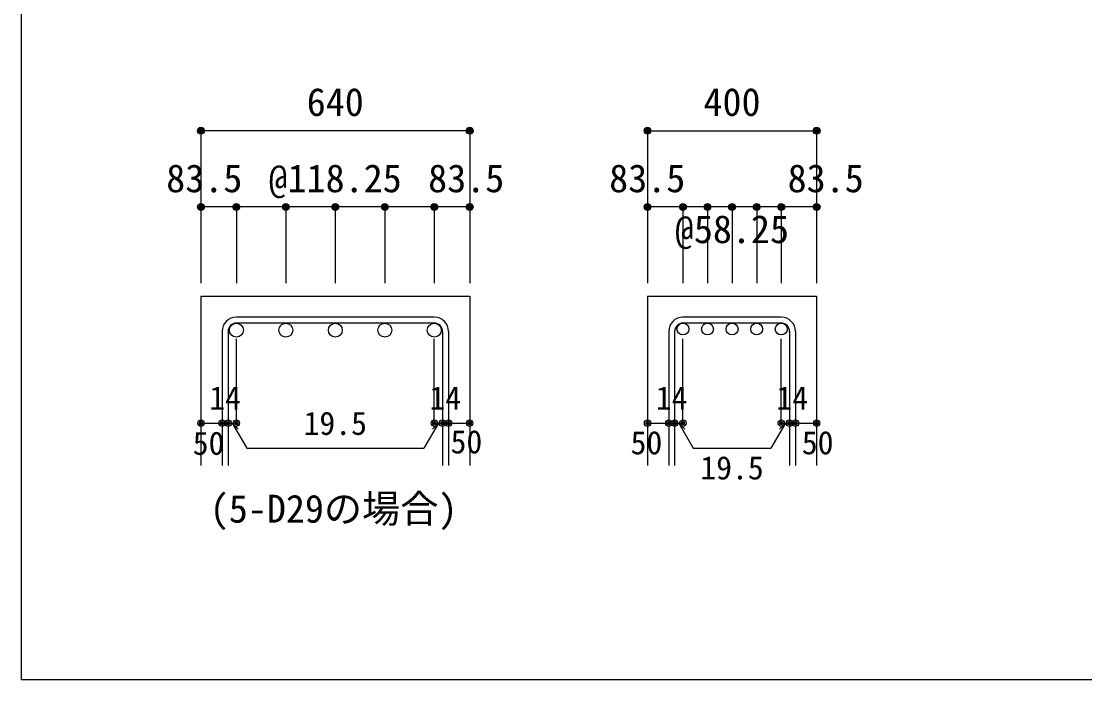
# Model space of a CAD drawing. Units: millimetres at full size, sheet at 1:30; details may follow other scales. Extents: x -5973 to 5954, y -4195 to 4201.
# Drawn here: x -5973 to -3464, y -4195 to -2642 of the extents above; entities that cross this region are included whole.
import ezdxf
from ezdxf.enums import TextEntityAlignment as Align

# ---------------------------------------------------------------- set-up
doc = ezdxf.new("R2010")
doc.units = ezdxf.units.MM
doc.header["$LTSCALE"] = 30
doc.header["$PDMODE"] = 32
doc.header["$PDSIZE"] = 15
for name, color, linetype in [('0-1', 2, 'Continuous'), ('0-5', 7, 'Continuous'), ('0-6', 7, 'Continuous'), ('0-D', 4, 'Continuous'), ('6-7_文字', 7, 'Continuous'), ('F-0_枠', 6, 'Continuous')]:
    doc.layers.add(name, color=color, linetype=linetype)
doc.styles.add('ＭＳ ゴシック', font='')
doc.styles.get('ＭＳ ゴシック').set_extended_font_data('MS Gothic')

msp = doc.modelspace()

# ---------------------------------------------------------------- linework, layer by layer
at = {"layer": '0-1'}
for p, q in [((-5548.9, -3289.89), (-5548.9, -3689.89)), ((-5548.9, -3289.89), (-4914.9, -3289.89)), ((-4914.9, -3289.89), (-4914.9, -3689.89)), ((-4495.3, -3289.89), (-4495.3, -3689.89)), ((-4495.3, -3289.89), (-4096.3, -3289.89)), ((-4096.3, -3289.89), (-4096.3, -3689.89))]:
    msp.add_line(p, q, dxfattribs=at)
at = {"layer": '0-5', "color": 3}
for centre, radius in [((-5465.4, -3370.39), 16.5), ((-5348.65, -3370.39), 16.5), ((-5231.9, -3370.39), 16.5), ((-5115.15, -3370.39), 16.5), ((-4998.4, -3370.39), 16.5), ((-4411.8, -3367.89), 14), ((-4353.8, -3367.89), 14), ((-4295.8, -3367.89), 14), ((-4237.8, -3367.89), 14), ((-4179.8, -3367.89), 14)]:
    msp.add_circle(centre, radius, dxfattribs=at)
at = {"layer": '0-6'}
for p, q in [((-4998.4, -3339.89), (-5465.4, -3339.89)), ((-4998.4, -3353.89), (-5465.4, -3353.89)), ((-4179.8, -3339.89), (-4411.8, -3339.89)), ((-4179.8, -3353.89), (-4411.8, -3353.89)), ((-5498.9, -3373.39), (-5498.9, -3689.89)), ((-5484.9, -3373.39), (-5484.9, -3689.89)), ((-4978.9, -3373.39), (-4978.9, -3689.89)), ((-4964.9, -3373.39), (-4964.9, -3689.89)), ((-4445.3, -3373.39), (-4445.3, -3689.89)), ((-4431.3, -3373.39), (-4431.3, -3689.89)), ((-4160.3, -3373.39), (-4160.3, -3689.89)), ((-4146.3, -3373.39), (-4146.3, -3689.89))]:
    msp.add_line(p, q, dxfattribs=at)
for centre, radius, start, end in [((-5465.4, -3373.39), 33.5, 90, 180), ((-5465.4, -3373.39), 19.5, 90, 180), ((-4998.4, -3373.39), 33.5, 0, 90), ((-4998.4, -3373.39), 19.5, 0, 90), ((-4411.8, -3373.39), 33.5, 90, 180), ((-4411.8, -3373.39), 19.5, 90, 180), ((-4179.8, -3373.39), 33.5, 0, 90), ((-4179.8, -3373.39), 19.5, 0, 90)]:
    msp.add_arc(centre, radius, start, end, dxfattribs=at)
at = {"layer": '0-D'}
for p, q in [((-5548.9, -2899.89), (-5548.9, -3079.89)), ((-4914.9, -2899.89), (-5548.9, -2899.89)), ((-4914.9, -2899.89), (-4914.9, -3079.89)), ((-4495.3, -2899.89), (-4495.3, -3079.89)), ((-4495.3, -2899.89), (-4096.3, -2899.89)), ((-4495.3, -2899.89), (-4096.3, -2899.89)), ((-4096.3, -2899.89), (-4096.3, -3079.89)), ((-5465.4, -3079.89), (-5548.9, -3079.89)), ((-5548.9, -3079.89), (-5548.9, -3259.89)), ((-5231.9, -3079.89), (-5465.4, -3079.89)), ((-5465.4, -3079.89), (-5465.4, -3259.89)), ((-5348.65, -3079.89), (-5348.65, -3259.89)), ((-5231.9, -3079.89), (-5231.9, -3259.89)), ((-4998.4, -3079.89), (-5231.9, -3079.89)), ((-5115.15, -3079.89), (-5115.15, -3259.89)), ((-4914.9, -3079.89), (-4998.4, -3079.89)), ((-4998.4, -3079.89), (-4998.4, -3259.89)), ((-4914.9, -3079.89), (-4914.9, -3259.89)), ((-4411.8, -3079.89), (-4495.3, -3079.89)), ((-4495.3, -3079.89), (-4495.3, -3259.89)), ((-4295.8, -3079.89), (-4411.8, -3079.89)), ((-4411.8, -3079.89), (-4411.8, -3259.89)), ((-4353.8, -3079.89), (-4353.8, -3259.89)), ((-4179.8, -3079.89), (-4295.8, -3079.89)), ((-4295.8, -3079.89), (-4295.8, -3259.89)), ((-4237.8, -3079.89), (-4237.8, -3259.89)), ((-4096.3, -3079.89), (-4179.8, -3079.89)), ((-4179.8, -3079.89), (-4179.8, -3259.89)), ((-4096.3, -3079.89), (-4096.3, -3259.89)), ((-5465.4, -3589.89), (-5465.4, -3390.56)), ((-4998.4, -3589.89), (-4998.4, -3390.56)), ((-4411.8, -3589.89), (-4411.8, -3390.56)), ((-4179.8, -3589.89), (-4179.8, -3390.56)), ((-5548.9, -3589.89), (-5498.9, -3589.89)), ((-5498.9, -3589.89), (-5465.4, -3589.89)), ((-5475.15, -3589.89), (-5461.01, -3604.04)), ((-5475.15, -3589.89), (-5440.93, -3649.17)), ((-4988.65, -3589.89), (-5022.88, -3649.17)), ((-4988.65, -3589.89), (-5002.8, -3604.04)), ((-4998.4, -3589.89), (-4914.9, -3589.89)), ((-4978.9, -3589.89), (-4964.9, -3589.89)), ((-4495.3, -3589.89), (-4445.3, -3589.89)), ((-4445.3, -3589.89), (-4411.8, -3589.89)), ((-4421.55, -3589.89), (-4407.41, -3604.04)), ((-4421.55, -3589.89), (-4387.33, -3649.17)), ((-4170.05, -3589.89), (-4204.27, -3649.17)), ((-4170.05, -3589.89), (-4184.19, -3604.04)), ((-4179.8, -3589.89), (-4096.3, -3589.89)), ((-4160.3, -3589.89), (-4146.3, -3589.89)), ((-5440.93, -3649.17), (-5022.88, -3649.17)), ((-4387.33, -3649.17), (-4204.27, -3649.17))]:
    msp.add_line(p, q, dxfattribs=at)
for points in [[(-4914.9, -2899.89), (-4914.9, -3079.89), (-4914.9, -3259.89)], [(-4096.3, -2899.89), (-4096.3, -3079.89), (-4096.3, -3259.89)]]:
    msp.add_lwpolyline(points, dxfattribs=at)
for centre, radius in [((-5548.9, -2899.89), 8), ((-5548.9, -2899.89), 7.2), ((-5548.9, -2899.89), 6.4), ((-5548.9, -2899.89), 5.6), ((-5548.9, -2899.89), 4.8), ((-5548.9, -2899.89), 4), ((-5548.9, -2899.89), 3.2), ((-5548.9, -2899.89), 2.4), ((-5548.9, -2899.89), 1.6), ((-5548.9, -2899.89), 0.8), ((-4914.9, -2899.89), 8), ((-4914.9, -2899.89), 7.2), ((-4914.9, -2899.89), 6.4), ((-4914.9, -2899.89), 5.6), ((-4914.9, -2899.89), 4.8), ((-4914.9, -2899.89), 4), ((-4914.9, -2899.89), 3.2), ((-4914.9, -2899.89), 2.4), ((-4914.9, -2899.89), 1.6), ((-4914.9, -2899.89), 0.8), ((-4495.3, -2899.89), 8), ((-4495.3, -2899.89), 7.2), ((-4495.3, -2899.89), 6.4), ((-4495.3, -2899.89), 5.6), ((-4495.3, -2899.89), 4.8), ((-4495.3, -2899.89), 4), ((-4495.3, -2899.89), 3.2), ((-4495.3, -2899.89), 2.4), ((-4495.3, -2899.89), 1.6), ((-4495.3, -2899.89), 0.8), ((-4096.3, -2899.89), 8), ((-4096.3, -2899.89), 7.2), ((-4096.3, -2899.89), 6.4), ((-4096.3, -2899.89), 5.6), ((-4096.3, -2899.89), 4.8), ((-4096.3, -2899.89), 4), ((-4096.3, -2899.89), 3.2), ((-4096.3, -2899.89), 2.4), ((-4096.3, -2899.89), 1.6), ((-4096.3, -2899.89), 0.8), ((-5548.9, -3079.89), 8), ((-5548.9, -3079.89), 7.2), ((-5548.9, -3079.89), 6.4), ((-5548.9, -3079.89), 5.6), ((-5548.9, -3079.89), 4.8), ((-5548.9, -3079.89), 4), ((-5548.9, -3079.89), 3.2), ((-5548.9, -3079.89), 2.4), ((-5548.9, -3079.89), 1.6), ((-5548.9, -3079.89), 0.8), ((-5465.4, -3079.89), 8), ((-5465.4, -3079.89), 7.2), ((-5465.4, -3079.89), 6.4), ((-5465.4, -3079.89), 5.6), ((-5465.4, -3079.89), 4.8), ((-5465.4, -3079.89), 4), ((-5465.4, -3079.89), 3.2), ((-5465.4, -3079.89), 2.4), ((-5465.4, -3079.89), 1.6), ((-5465.4, -3079.89), 0.8), ((-5348.65, -3079.89), 8), ((-5348.65, -3079.89), 7.2), ((-5348.65, -3079.89), 6.4), ((-5348.65, -3079.89), 5.6), ((-5348.65, -3079.89), 4.8), ((-5348.65, -3079.89), 4), ((-5348.65, -3079.89), 3.2), ((-5348.65, -3079.89), 2.4), ((-5348.65, -3079.89), 1.6), ((-5348.65, -3079.89), 0.8), ((-5231.9, -3079.89), 8), ((-5231.9, -3079.89), 7.2), ((-5231.9, -3079.89), 6.4), ((-5231.9, -3079.89), 5.6), ((-5231.9, -3079.89), 4.8), ((-5231.9, -3079.89), 4), ((-5231.9, -3079.89), 3.2), ((-5231.9, -3079.89), 2.4), ((-5231.9, -3079.89), 1.6), ((-5231.9, -3079.89), 0.8), ((-5115.15, -3079.89), 8), ((-5115.15, -3079.89), 7.2), ((-5115.15, -3079.89), 6.4), ((-5115.15, -3079.89), 5.6), ((-5115.15, -3079.89), 4.8), ((-5115.15, -3079.89), 4), ((-5115.15, -3079.89), 3.2), ((-5115.15, -3079.89), 2.4), ((-5115.15, -3079.89), 1.6), ((-5115.15, -3079.89), 0.8), ((-4998.4, -3079.89), 8), ((-4998.4, -3079.89), 7.2), ((-4998.4, -3079.89), 6.4), ((-4998.4, -3079.89), 5.6), ((-4998.4, -3079.89), 4.8), ((-4998.4, -3079.89), 4), ((-4998.4, -3079.89), 3.2), ((-4998.4, -3079.89), 2.4), ((-4998.4, -3079.89), 1.6), ((-4998.4, -3079.89), 0.8), ((-4914.9, -3079.89), 8), ((-4914.9, -3079.89), 7.2), ((-4914.9, -3079.89), 6.4), ((-4914.9, -3079.89), 5.6), ((-4914.9, -3079.89), 4.8), ((-4914.9, -3079.89), 4), ((-4914.9, -3079.89), 3.2), ((-4914.9, -3079.89), 2.4), ((-4914.9, -3079.89), 1.6), ((-4914.9, -3079.89), 0.8), ((-4495.3, -3079.89), 8), ((-4495.3, -3079.89), 7.2), ((-4495.3, -3079.89), 6.4), ((-4495.3, -3079.89), 5.6), ((-4495.3, -3079.89), 4.8), ((-4495.3, -3079.89), 4), ((-4495.3, -3079.89), 3.2), ((-4495.3, -3079.89), 2.4), ((-4495.3, -3079.89), 1.6), ((-4495.3, -3079.89), 0.8), ((-4411.8, -3079.89), 8), ((-4411.8, -3079.89), 7.2), ((-4411.8, -3079.89), 6.4), ((-4411.8, -3079.89), 5.6), ((-4411.8, -3079.89), 4.8), ((-4411.8, -3079.89), 4), ((-4411.8, -3079.89), 3.2), ((-4411.8, -3079.89), 2.4), ((-4411.8, -3079.89), 1.6), ((-4411.8, -3079.89), 0.8), ((-4353.8, -3079.89), 8), ((-4353.8, -3079.89), 7.2), ((-4353.8, -3079.89), 6.4), ((-4353.8, -3079.89), 5.6), ((-4353.8, -3079.89), 4.8), ((-4353.8, -3079.89), 4), ((-4353.8, -3079.89), 3.2), ((-4353.8, -3079.89), 2.4), ((-4353.8, -3079.89), 1.6), ((-4353.8, -3079.89), 0.8), ((-4295.8, -3079.89), 8), ((-4295.8, -3079.89), 7.2), ((-4295.8, -3079.89), 6.4), ((-4295.8, -3079.89), 5.6), ((-4295.8, -3079.89), 4.8), ((-4295.8, -3079.89), 4), ((-4295.8, -3079.89), 3.2), ((-4295.8, -3079.89), 2.4), ((-4295.8, -3079.89), 1.6), ((-4295.8, -3079.89), 0.8), ((-4237.8, -3079.89), 8), ((-4237.8, -3079.89), 7.2), ((-4237.8, -3079.89), 6.4), ((-4237.8, -3079.89), 5.6), ((-4237.8, -3079.89), 4.8), ((-4237.8, -3079.89), 4), ((-4237.8, -3079.89), 3.2), ((-4237.8, -3079.89), 2.4), ((-4237.8, -3079.89), 1.6), ((-4237.8, -3079.89), 0.8), ((-4179.8, -3079.89), 8), ((-4179.8, -3079.89), 7.2), ((-4179.8, -3079.89), 6.4), ((-4179.8, -3079.89), 5.6), ((-4179.8, -3079.89), 4.8), ((-4179.8, -3079.89), 4), ((-4179.8, -3079.89), 3.2), ((-4179.8, -3079.89), 2.4), ((-4179.8, -3079.89), 1.6), ((-4179.8, -3079.89), 0.8), ((-4096.3, -3079.89), 8), ((-4096.3, -3079.89), 7.2), ((-4096.3, -3079.89), 6.4), ((-4096.3, -3079.89), 5.6), ((-4096.3, -3079.89), 4.8), ((-4096.3, -3079.89), 4), ((-4096.3, -3079.89), 3.2), ((-4096.3, -3079.89), 2.4), ((-4096.3, -3079.89), 1.6), ((-4096.3, -3079.89), 0.8), ((-5548.9, -3589.89), 4), ((-5548.9, -3589.89), 3.6), ((-5548.9, -3589.89), 3.2), ((-5548.9, -3589.89), 2.8), ((-5548.9, -3589.89), 2.4), ((-5548.9, -3589.89), 2), ((-5498.9, -3589.89), 4), ((-5498.9, -3589.89), 3.6), ((-5498.9, -3589.89), 3.2), ((-5498.9, -3589.89), 2.8), ((-5498.9, -3589.89), 2.4), ((-5498.9, -3589.89), 2), ((-5484.9, -3589.89), 4), ((-5484.9, -3589.89), 3.6), ((-5484.9, -3589.89), 3.2), ((-5484.9, -3589.89), 2.8), ((-5484.9, -3589.89), 2.4), ((-5484.9, -3589.89), 2), ((-5465.4, -3589.89), 4), ((-5465.4, -3589.89), 3.6), ((-5465.4, -3589.89), 3.2), ((-5465.4, -3589.89), 2.8), ((-5465.4, -3589.89), 2.4), ((-5465.4, -3589.89), 2), ((-4998.4, -3589.89), 4), ((-4998.4, -3589.89), 3.6), ((-4998.4, -3589.89), 3.2), ((-4998.4, -3589.89), 2.8), ((-4998.4, -3589.89), 2.4), ((-4998.4, -3589.89), 2), ((-4978.9, -3589.89), 4), ((-4978.9, -3589.89), 3.6), ((-4978.9, -3589.89), 3.2), ((-4978.9, -3589.89), 2.8), ((-4978.9, -3589.89), 2.4), ((-4978.9, -3589.89), 2), ((-4964.9, -3589.89), 4), ((-4964.9, -3589.89), 3.6), ((-4964.9, -3589.89), 3.2), ((-4964.9, -3589.89), 2.8), ((-4964.9, -3589.89), 2.4), ((-4964.9, -3589.89), 2), ((-4914.9, -3589.89), 4), ((-4914.9, -3589.89), 3.6), ((-4914.9, -3589.89), 3.2), ((-4914.9, -3589.89), 2.8), ((-4914.9, -3589.89), 2.4), ((-4914.9, -3589.89), 2), ((-4495.3, -3589.89), 4), ((-4495.3, -3589.89), 3.6), ((-4495.3, -3589.89), 3.2), ((-4495.3, -3589.89), 2.8), ((-4495.3, -3589.89), 2.4), ((-4495.3, -3589.89), 2), ((-4445.3, -3589.89), 4), ((-4445.3, -3589.89), 3.6), ((-4445.3, -3589.89), 3.2), ((-4445.3, -3589.89), 2.8), ((-4445.3, -3589.89), 2.4), ((-4445.3, -3589.89), 2), ((-4431.3, -3589.89), 4), ((-4431.3, -3589.89), 3.6), ((-4431.3, -3589.89), 3.2), ((-4431.3, -3589.89), 2.8), ((-4431.3, -3589.89), 2.4), ((-4431.3, -3589.89), 2), ((-4411.8, -3589.89), 4), ((-4411.8, -3589.89), 3.6), ((-4411.8, -3589.89), 3.2), ((-4411.8, -3589.89), 2.8), ((-4411.8, -3589.89), 2.4), ((-4411.8, -3589.89), 2), ((-4179.8, -3589.89), 4), ((-4179.8, -3589.89), 3.6), ((-4179.8, -3589.89), 3.2), ((-4179.8, -3589.89), 2.8), ((-4179.8, -3589.89), 2.4), ((-4179.8, -3589.89), 2), ((-4160.3, -3589.89), 4), ((-4160.3, -3589.89), 3.6), ((-4160.3, -3589.89), 3.2), ((-4160.3, -3589.89), 2.8), ((-4160.3, -3589.89), 2.4), ((-4160.3, -3589.89), 2), ((-4146.3, -3589.89), 4), ((-4146.3, -3589.89), 3.6), ((-4146.3, -3589.89), 3.2), ((-4146.3, -3589.89), 2.8), ((-4146.3, -3589.89), 2.4), ((-4146.3, -3589.89), 2), ((-4096.3, -3589.89), 4), ((-4096.3, -3589.89), 3.6), ((-4096.3, -3589.89), 3.2), ((-4096.3, -3589.89), 2.8), ((-4096.3, -3589.89), 2.4), ((-4096.3, -3589.89), 2), ((-5548.9, -3589.89), 1.6), ((-5548.9, -3589.89), 1.2), ((-5548.9, -3589.89), 0.8), ((-5548.9, -3589.89), 0.4), ((-5498.9, -3589.89), 1.6), ((-5498.9, -3589.89), 1.2), ((-5498.9, -3589.89), 0.8), ((-5498.9, -3589.89), 0.4), ((-5484.9, -3589.89), 1.6), ((-5484.9, -3589.89), 1.2), ((-5484.9, -3589.89), 0.8), ((-5484.9, -3589.89), 0.4), ((-5465.4, -3589.89), 1.6), ((-5465.4, -3589.89), 1.2), ((-5465.4, -3589.89), 0.8), ((-5465.4, -3589.89), 0.4), ((-4998.4, -3589.89), 1.6), ((-4998.4, -3589.89), 1.2), ((-4998.4, -3589.89), 0.8), ((-4998.4, -3589.89), 0.4), ((-4978.9, -3589.89), 1.6), ((-4978.9, -3589.89), 1.2), ((-4978.9, -3589.89), 0.8), ((-4978.9, -3589.89), 0.4), ((-4964.9, -3589.89), 1.6), ((-4964.9, -3589.89), 1.2), ((-4964.9, -3589.89), 0.8), ((-4964.9, -3589.89), 0.4), ((-4914.9, -3589.89), 1.6), ((-4914.9, -3589.89), 1.2), ((-4914.9, -3589.89), 0.8), ((-4914.9, -3589.89), 0.4), ((-4495.3, -3589.89), 1.6), ((-4495.3, -3589.89), 1.2), ((-4495.3, -3589.89), 0.8), ((-4495.3, -3589.89), 0.4), ((-4445.3, -3589.89), 1.6), ((-4445.3, -3589.89), 1.2), ((-4445.3, -3589.89), 0.8), ((-4445.3, -3589.89), 0.4), ((-4431.3, -3589.89), 1.6), ((-4431.3, -3589.89), 1.2), ((-4431.3, -3589.89), 0.8), ((-4431.3, -3589.89), 0.4), ((-4411.8, -3589.89), 1.6), ((-4411.8, -3589.89), 1.2), ((-4411.8, -3589.89), 0.8), ((-4411.8, -3589.89), 0.4), ((-4179.8, -3589.89), 1.6), ((-4179.8, -3589.89), 1.2), ((-4179.8, -3589.89), 0.8), ((-4179.8, -3589.89), 0.4), ((-4160.3, -3589.89), 1.6), ((-4160.3, -3589.89), 1.2), ((-4160.3, -3589.89), 0.8), ((-4160.3, -3589.89), 0.4), ((-4146.3, -3589.89), 1.6), ((-4146.3, -3589.89), 1.2), ((-4146.3, -3589.89), 0.8), ((-4146.3, -3589.89), 0.4), ((-4096.3, -3589.89), 1.6), ((-4096.3, -3589.89), 1.2), ((-4096.3, -3589.89), 0.8), ((-4096.3, -3589.89), 0.4)]:
    msp.add_circle(centre, radius, dxfattribs=at)
at = {"layer": '0-D', "color": 7}
for p in [(-5548.9, -2899.89), (-4914.9, -2899.89), (-4495.3, -2899.89), (-4096.3, -2899.89), (-5548.9, -3079.89), (-5465.4, -3079.89), (-5348.65, -3079.89), (-5231.9, -3079.89), (-5115.15, -3079.89), (-4998.4, -3079.89), (-4914.9, -3079.89), (-4495.3, -3079.89), (-4411.8, -3079.89), (-4353.8, -3079.89), (-4295.8, -3079.89), (-4237.8, -3079.89), (-4179.8, -3079.89), (-4096.3, -3079.89), (-5548.9, -3589.89), (-5498.9, -3589.89), (-5484.9, -3589.89), (-5465.4, -3589.89), (-4998.4, -3589.89), (-4978.9, -3589.89), (-4964.9, -3589.89), (-4914.9, -3589.89), (-4495.3, -3589.89), (-4445.3, -3589.89), (-4431.3, -3589.89), (-4411.8, -3589.89), (-4179.8, -3589.89), (-4160.3, -3589.89), (-4146.3, -3589.89), (-4096.3, -3589.89)]:
    msp.add_point(p, dxfattribs=at)
at = {"layer": 'F-0_枠'}
for p in [(-5972.88, 4201.15), (5954.1, -4195.24)]:
    msp.add_line(p, (-5972.88, -4195.24), dxfattribs=at)

# ---------------------------------------------------------------- texts
at = {"layer": '0-D', "style": 'ＭＳ ゴシック'}
for s, height, p in [('640', 65.98, (-5299.4, -2884.89)), ('400', 65.98, (-4363.3, -2884.89)), ('83.5', 65.98, (-5630.9, -3064.89)), ('@118.25', 65.98, (-5389.4, -3064.89)), ('83.5', 65.98, (-5012.9, -3064.89)), ('83.5', 65.98, (-4585.8, -3064.89)), ('83.5', 65.98, (-4164.8, -3064.89)), ('@58.25', 65.98, (-4430.8, -3184.89)), ('14', 54.99, (-5529.44, -3574.44)), ('14', 54.99, (-5009.86, -3574.44)), ('14', 54.99, (-4475.84, -3574.44)), ('14', 54.99, (-4191.26, -3574.44)), ('19.5', 54.99, (-5306.9, -3634.17)), ('50', 54.99, (-5568.35, -3681.12)), ('50', 54.99, (-4960.02, -3677.7)), ('50', 54.99, (-4535.3, -3679.89)), ('50', 54.99, (-4131.3, -3679.89)), ('19.5', 54.99, (-4370.8, -3739.17))]:
    msp.add_text(s, height=height, dxfattribs=at).set_placement(p, align=Align.BOTTOM_LEFT)
at = {"layer": '6-7_文字', "style": 'ＭＳ ゴシック'}
msp.add_text('(5-D29の場合)', height=65.98, dxfattribs=at).set_placement((-5528.1, -3844.49), align=Align.BOTTOM_LEFT)

doc.saveas('drawing.dxf')
